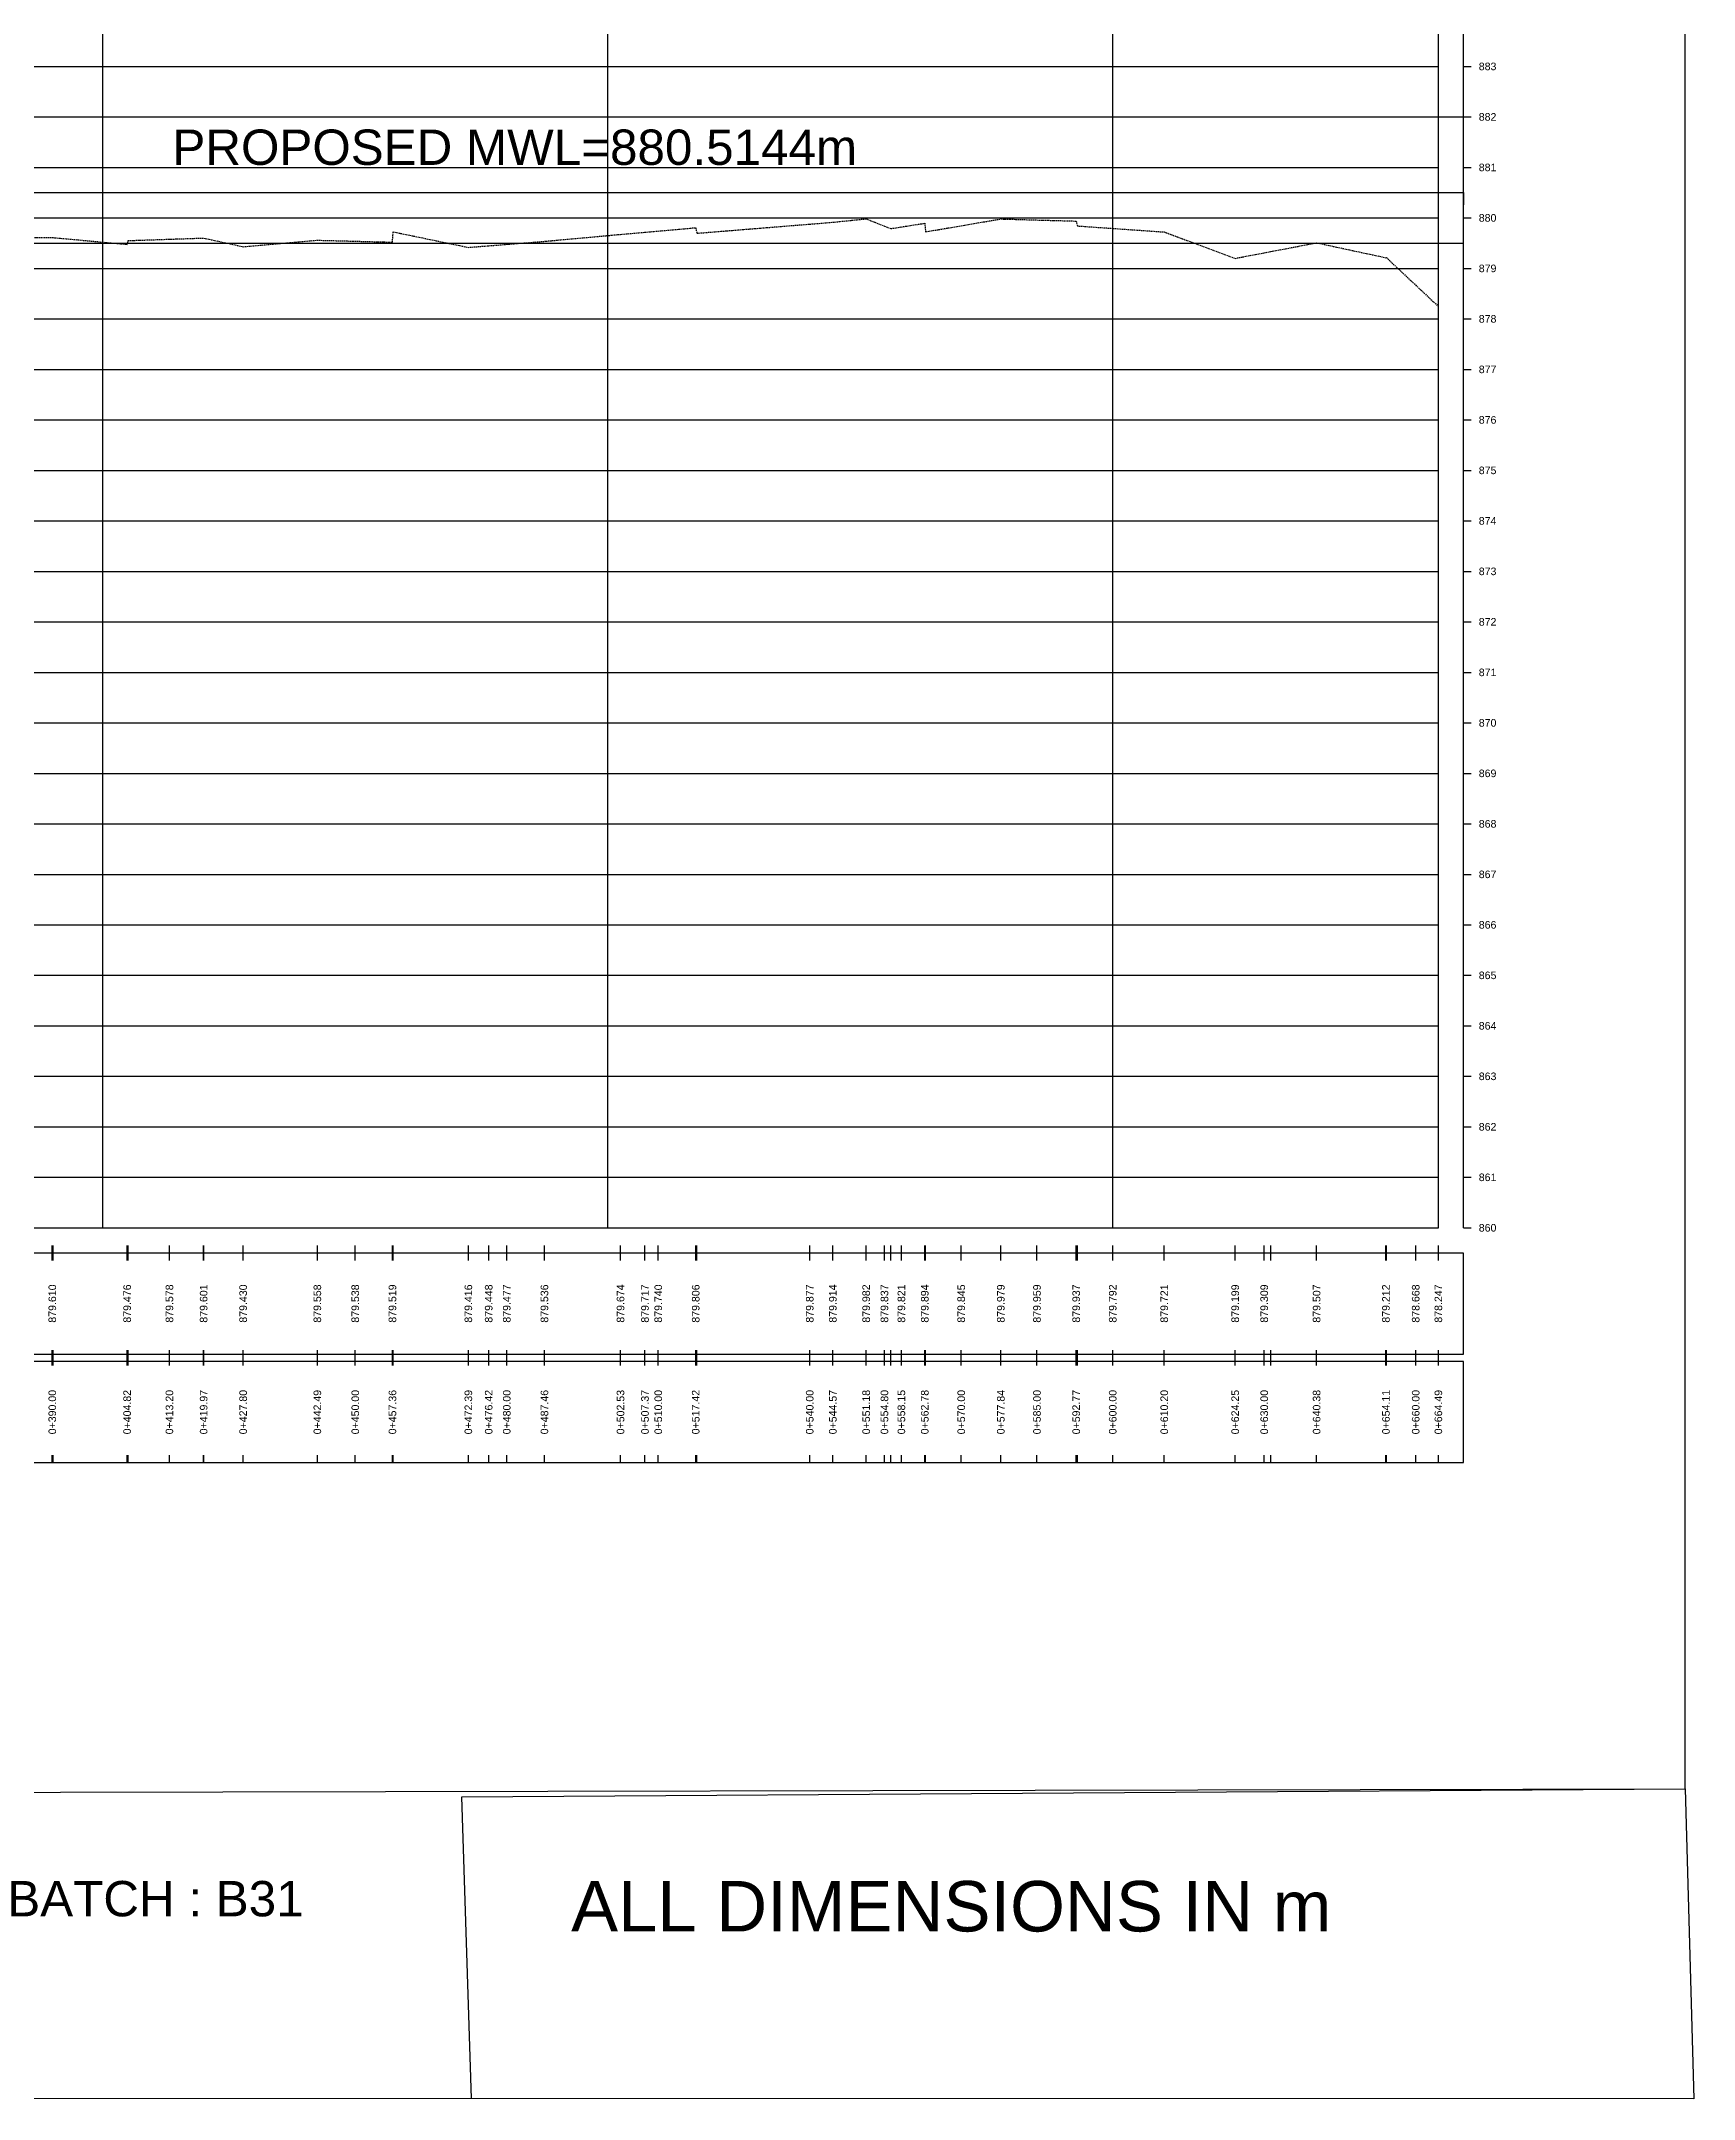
# Model space of a CAD drawing. Header units: millimetres. Extents: x 2640 to 12113, y 6003 to 13668.
# Drawn here: x 8536.9 to 8864.2, y 11377.1 to 11784.6 of the extents above; entities that cross this region are included whole.
import ezdxf
from ezdxf.enums import TextEntityAlignment as Align

# ---------------------------------------------------------------- set-up
doc = ezdxf.new("R2010")
doc.units = ezdxf.units.MM
doc.linetypes.add('HIDDEN', pattern=[0.375, 0.25, -0.125])
for name, color, linetype in [('GL', 3, 'HIDDEN'), ('GRID', 8, 'Continuous'), ('SCALE_LINE', 1, 'Continuous'), ('TitleBox', 7, 'Continuous')]:
    doc.layers.add(name, color=color, linetype=linetype)
doc.styles.get("Standard").update_dxf_attribs({"font": 'arial.ttf'})

msp = doc.modelspace()

# ---------------------------------------------------------------- linework, layer by layer
at = {"color": 1}
msp.add_line((8166.064, 11769.627), (8818.606, 11769.627), dxfattribs=at)
at = {"color": 4}
msp.add_line((8144.117, 11754.627), (8818.625, 11754.627), dxfattribs=at)
for p, q in [((8818.606, 11749.627), (8818.625, 11754.627)), ((8818.606, 11739.627), (8818.606, 11744.627))]:
    msp.add_line(p, q)
at = {"color": 6}
msp.add_line((8144.117, 11744.627), (8818.606, 11744.627), dxfattribs=at)
for points in [[(8090.206, 11436.95), (8862.477, 11438.501), (8862.477, 12183.414), (8090.206, 12181.863)], [(8090.206, 11436.95), (8862.477, 11438.501), (8864.199, 11377.129), (8090.206, 11377.29)], [(8620.206, 11436.95), (8862.477, 11438.501), (8864.199, 11377.129), (8622.142, 11377.179)]]:
    msp.add_lwpolyline(points, close=True)
at = {"layer": 'GL'}
msp.add_lwpolyline([(8524.401, 11745.82), (8539.117, 11745.728), (8539.263, 11745.726), (8539.267, 11745.726), (8539.272, 11745.726), (8539.276, 11745.726), (8539.279, 11745.726), (8553.939, 11744.39), (8554.173, 11745.136), (8554.173, 11745.136), (8554.173, 11745.136), (8554.173, 11745.136), (8562.316, 11745.41), (8569.088, 11745.637), (8569.091, 11745.637), (8569.117, 11745.632), (8576.915, 11743.928), (8591.608, 11745.207), (8591.608, 11745.207), (8591.608, 11745.207), (8591.609, 11745.207), (8599.117, 11745.012), (8606.481, 11744.82), (8606.582, 11746.307), (8606.636, 11746.862), (8606.636, 11746.862), (8606.636, 11746.862), (8621.512, 11743.787), (8621.515, 11743.787), (8621.517, 11743.787), (8621.518, 11743.787), (8621.519, 11743.787), (8625.541, 11744.108), (8629.117, 11744.392), (8636.58, 11744.987), (8636.58, 11744.987), (8651.644, 11746.367), (8651.646, 11746.367), (8651.647, 11746.367), (8656.49, 11746.796), (8659.117, 11747.03), (8666.537, 11747.687), (8666.537, 11747.687), (8666.537, 11747.687), (8666.752, 11746.587), (8689.117, 11748.397), (8693.688, 11748.767), (8700.296, 11749.447), (8700.297, 11749.447), (8703.913, 11748.001), (8705.148, 11747.507), (8705.149, 11747.507), (8705.149, 11747.507), (8705.149, 11747.507), (8705.149, 11747.507), (8707.267, 11747.84), (8711.898, 11748.567), (8711.899, 11748.567), (8712.055, 11746.87), (8719.117, 11748.077), (8726.959, 11749.417), (8726.964, 11749.417), (8734.115, 11749.216), (8741.886, 11748.997), (8741.886, 11748.997), (8741.886, 11748.997), (8742.111, 11748.034), (8749.117, 11747.546), (8759.32, 11746.837), (8759.323, 11746.837), (8759.323, 11746.837), (8759.323, 11746.837), (8773.37, 11741.618), (8779.117, 11742.714), (8780.416, 11742.963), (8789.494, 11744.696), (8789.497, 11744.696), (8789.499, 11744.696), (8803.223, 11741.746), (8803.225, 11741.746), (8803.309, 11741.767), (8803.309, 11741.767), (8803.31, 11741.767), (8803.31, 11741.767), (8803.321, 11741.756), (8809.117, 11736.31), (8813.606, 11732.093)], dxfattribs=at)
at = {"layer": 'GRID'}
for p, q in [((8549.117, 11549.627), (8549.117, 12149.627)), ((8649.117, 11549.627), (8649.117, 12149.627)), ((8749.117, 11549.627), (8749.117, 12149.627)), ((8813.606, 11549.627), (8813.606, 12149.627)), ((8149.117, 11779.627), (8813.606, 11779.627)), ((8149.117, 11769.627), (8813.606, 11769.627)), ((8149.117, 11759.627), (8813.606, 11759.627)), ((8149.117, 11749.627), (8813.606, 11749.627)), ((8149.117, 11739.627), (8813.606, 11739.627)), ((8149.117, 11729.627), (8813.606, 11729.627)), ((8149.117, 11719.627), (8813.606, 11719.627)), ((8149.117, 11709.627), (8813.606, 11709.627)), ((8149.117, 11699.627), (8813.606, 11699.627)), ((8149.117, 11689.627), (8813.606, 11689.627)), ((8149.117, 11679.627), (8813.606, 11679.627)), ((8149.117, 11669.627), (8813.606, 11669.627)), ((8149.117, 11659.627), (8813.606, 11659.627)), ((8149.117, 11649.627), (8813.606, 11649.627)), ((8149.117, 11639.627), (8813.606, 11639.627)), ((8149.117, 11629.627), (8813.606, 11629.627)), ((8149.117, 11619.627), (8813.606, 11619.627)), ((8149.117, 11609.627), (8813.606, 11609.627)), ((8149.117, 11599.627), (8813.606, 11599.627)), ((8149.117, 11589.627), (8813.606, 11589.627)), ((8149.117, 11579.627), (8813.606, 11579.627)), ((8149.117, 11569.627), (8813.606, 11569.627)), ((8149.117, 11559.627), (8813.606, 11559.627)), ((8149.117, 11549.627), (8813.606, 11549.627))]:
    msp.add_line(p, q, dxfattribs=at)
at = {"layer": 'SCALE_LINE'}
for p, q in [((8818.606, 11549.627), (8818.606, 12149.627)), ((8818.606, 11779.627), (8820.106, 11779.627)), ((8818.606, 11769.627), (8820.106, 11769.627)), ((8818.606, 11759.627), (8820.106, 11759.627)), ((8818.606, 11749.627), (8820.106, 11749.627)), ((8818.606, 11739.627), (8820.106, 11739.627)), ((8818.606, 11729.627), (8820.106, 11729.627)), ((8818.606, 11719.627), (8820.106, 11719.627)), ((8818.606, 11709.627), (8820.106, 11709.627)), ((8818.606, 11699.627), (8820.106, 11699.627)), ((8818.606, 11689.627), (8820.106, 11689.627)), ((8818.606, 11679.627), (8820.106, 11679.627)), ((8818.606, 11669.627), (8820.106, 11669.627)), ((8818.606, 11659.627), (8820.106, 11659.627)), ((8818.606, 11649.627), (8820.106, 11649.627)), ((8818.606, 11639.627), (8820.106, 11639.627)), ((8818.606, 11629.627), (8820.106, 11629.627)), ((8818.606, 11619.627), (8820.106, 11619.627)), ((8818.606, 11609.627), (8820.106, 11609.627)), ((8818.606, 11599.627), (8820.106, 11599.627)), ((8818.606, 11589.627), (8820.106, 11589.627)), ((8818.606, 11579.627), (8820.106, 11579.627)), ((8818.606, 11569.627), (8820.106, 11569.627)), ((8818.606, 11559.627), (8820.106, 11559.627)), ((8818.606, 11549.627), (8820.106, 11549.627))]:
    msp.add_line(p, q, dxfattribs=at)
at = {"layer": 'TitleBox'}
for p, q in [((8539.117, 11543.127), (8539.117, 11546.127)), ((8539.263, 11543.127), (8539.263, 11546.127)), ((8539.267, 11543.127), (8539.267, 11546.127)), ((8539.272, 11543.127), (8539.272, 11546.127)), ((8539.276, 11543.127), (8539.276, 11546.127)), ((8539.279, 11543.127), (8539.279, 11546.127)), ((8553.939, 11543.127), (8553.939, 11546.127)), ((8554.173, 11543.127), (8554.173, 11546.127)), ((8554.173, 11543.127), (8554.173, 11546.127)), ((8554.173, 11543.127), (8554.173, 11546.127)), ((8554.173, 11543.127), (8554.173, 11546.127)), ((8562.316, 11543.127), (8562.316, 11546.127)), ((8569.088, 11543.127), (8569.088, 11546.127)), ((8569.091, 11543.127), (8569.091, 11546.127)), ((8569.117, 11543.127), (8569.117, 11546.127)), ((8576.915, 11543.127), (8576.915, 11546.127)), ((8591.608, 11543.127), (8591.608, 11546.127)), ((8591.608, 11543.127), (8591.608, 11546.127)), ((8591.608, 11543.127), (8591.608, 11546.127)), ((8591.609, 11543.127), (8591.609, 11546.127)), ((8599.117, 11543.127), (8599.117, 11546.127)), ((8606.481, 11543.127), (8606.481, 11546.127)), ((8606.582, 11543.127), (8606.582, 11546.127)), ((8606.636, 11543.127), (8606.636, 11546.127)), ((8606.636, 11543.127), (8606.636, 11546.127)), ((8606.636, 11543.127), (8606.636, 11546.127)), ((8621.512, 11543.127), (8621.512, 11546.127)), ((8621.515, 11543.127), (8621.515, 11546.127)), ((8621.517, 11543.127), (8621.517, 11546.127)), ((8621.518, 11543.127), (8621.518, 11546.127)), ((8621.519, 11543.127), (8621.519, 11546.127)), ((8625.541, 11543.127), (8625.541, 11546.127)), ((8629.117, 11543.127), (8629.117, 11546.127)), ((8636.58, 11543.127), (8636.58, 11546.127)), ((8636.58, 11543.127), (8636.58, 11546.127)), ((8651.644, 11543.127), (8651.644, 11546.127)), ((8651.646, 11543.127), (8651.646, 11546.127)), ((8651.647, 11543.127), (8651.647, 11546.127)), ((8656.49, 11543.127), (8656.49, 11546.127)), ((8659.117, 11543.127), (8659.117, 11546.127)), ((8666.537, 11543.127), (8666.537, 11546.127)), ((8666.537, 11543.127), (8666.537, 11546.127)), ((8666.537, 11543.127), (8666.537, 11546.127)), ((8666.752, 11543.127), (8666.752, 11546.127)), ((8689.117, 11543.127), (8689.117, 11546.127)), ((8693.688, 11543.127), (8693.688, 11546.127)), ((8700.296, 11543.127), (8700.296, 11546.127)), ((8700.297, 11543.127), (8700.297, 11546.127)), ((8703.913, 11543.127), (8703.913, 11546.127)), ((8705.148, 11543.127), (8705.148, 11546.127)), ((8705.149, 11543.127), (8705.149, 11546.127)), ((8705.149, 11543.127), (8705.149, 11546.127)), ((8705.149, 11543.127), (8705.149, 11546.127)), ((8705.149, 11543.127), (8705.149, 11546.127)), ((8707.267, 11543.127), (8707.267, 11546.127)), ((8711.898, 11543.127), (8711.898, 11546.127)), ((8711.899, 11543.127), (8711.899, 11546.127)), ((8712.055, 11543.127), (8712.055, 11546.127)), ((8719.117, 11543.127), (8719.117, 11546.127)), ((8726.959, 11543.127), (8726.959, 11546.127)), ((8726.964, 11543.127), (8726.964, 11546.127)), ((8734.115, 11543.127), (8734.115, 11546.127)), ((8741.886, 11543.127), (8741.886, 11546.127)), ((8741.886, 11543.127), (8741.886, 11546.127)), ((8741.886, 11543.127), (8741.886, 11546.127)), ((8742.111, 11543.127), (8742.111, 11546.127)), ((8749.117, 11543.127), (8749.117, 11546.127)), ((8759.32, 11543.127), (8759.32, 11546.127)), ((8759.323, 11543.127), (8759.323, 11546.127)), ((8759.323, 11543.127), (8759.323, 11546.127)), ((8759.323, 11543.127), (8759.323, 11546.127)), ((8773.37, 11543.127), (8773.37, 11546.127)), ((8779.117, 11543.127), (8779.117, 11546.127)), ((8780.416, 11543.127), (8780.416, 11546.127)), ((8789.494, 11543.127), (8789.494, 11546.127)), ((8789.497, 11543.127), (8789.497, 11546.127)), ((8789.499, 11543.127), (8789.499, 11546.127)), ((8803.223, 11543.127), (8803.223, 11546.127)), ((8803.225, 11543.127), (8803.225, 11546.127)), ((8803.309, 11543.127), (8803.309, 11546.127)), ((8803.309, 11543.127), (8803.309, 11546.127)), ((8803.31, 11543.127), (8803.31, 11546.127)), ((8803.31, 11543.127), (8803.31, 11546.127)), ((8803.321, 11543.127), (8803.321, 11546.127)), ((8809.117, 11543.127), (8809.117, 11546.127)), ((8813.606, 11543.127), (8813.606, 11546.127)), ((8539.117, 11522.377), (8539.117, 11525.377)), ((8539.263, 11522.377), (8539.263, 11525.377)), ((8539.267, 11522.377), (8539.267, 11525.377)), ((8539.272, 11522.377), (8539.272, 11525.377)), ((8539.276, 11522.377), (8539.276, 11525.377)), ((8539.279, 11522.377), (8539.279, 11525.377)), ((8553.939, 11522.377), (8553.939, 11525.377)), ((8554.173, 11522.377), (8554.173, 11525.377)), ((8554.173, 11522.377), (8554.173, 11525.377)), ((8554.173, 11522.377), (8554.173, 11525.377)), ((8554.173, 11522.377), (8554.173, 11525.377)), ((8562.316, 11522.377), (8562.316, 11525.377)), ((8569.088, 11522.377), (8569.088, 11525.377)), ((8569.091, 11522.377), (8569.091, 11525.377)), ((8569.117, 11522.377), (8569.117, 11525.377)), ((8576.915, 11522.377), (8576.915, 11525.377)), ((8591.608, 11522.377), (8591.608, 11525.377)), ((8591.608, 11522.377), (8591.608, 11525.377)), ((8591.608, 11522.377), (8591.608, 11525.377)), ((8591.609, 11522.377), (8591.609, 11525.377)), ((8599.117, 11522.377), (8599.117, 11525.377)), ((8606.481, 11522.377), (8606.481, 11525.377)), ((8606.582, 11522.377), (8606.582, 11525.377)), ((8606.636, 11522.377), (8606.636, 11525.377)), ((8606.636, 11522.377), (8606.636, 11525.377)), ((8606.636, 11522.377), (8606.636, 11525.377)), ((8621.512, 11522.377), (8621.512, 11525.377)), ((8621.515, 11522.377), (8621.515, 11525.377)), ((8621.517, 11522.377), (8621.517, 11525.377)), ((8621.518, 11522.377), (8621.518, 11525.377)), ((8621.519, 11522.377), (8621.519, 11525.377)), ((8625.541, 11522.377), (8625.541, 11525.377)), ((8629.117, 11522.377), (8629.117, 11525.377)), ((8636.58, 11522.377), (8636.58, 11525.377)), ((8636.58, 11522.377), (8636.58, 11525.377)), ((8651.644, 11522.377), (8651.644, 11525.377)), ((8651.646, 11522.377), (8651.646, 11525.377)), ((8651.647, 11522.377), (8651.647, 11525.377)), ((8656.49, 11522.377), (8656.49, 11525.377)), ((8659.117, 11522.377), (8659.117, 11525.377)), ((8666.537, 11522.377), (8666.537, 11525.377)), ((8666.537, 11522.377), (8666.537, 11525.377)), ((8666.537, 11522.377), (8666.537, 11525.377)), ((8666.752, 11522.377), (8666.752, 11525.377)), ((8689.117, 11522.377), (8689.117, 11525.377)), ((8693.688, 11522.377), (8693.688, 11525.377)), ((8700.296, 11522.377), (8700.296, 11525.377)), ((8700.297, 11522.377), (8700.297, 11525.377)), ((8703.913, 11522.377), (8703.913, 11525.377)), ((8705.148, 11522.377), (8705.148, 11525.377)), ((8705.149, 11522.377), (8705.149, 11525.377)), ((8705.149, 11522.377), (8705.149, 11525.377)), ((8705.149, 11522.377), (8705.149, 11525.377)), ((8705.149, 11522.377), (8705.149, 11525.377)), ((8707.267, 11522.377), (8707.267, 11525.377)), ((8711.898, 11522.377), (8711.898, 11525.377)), ((8711.899, 11522.377), (8711.899, 11525.377)), ((8712.055, 11522.377), (8712.055, 11525.377)), ((8719.117, 11522.377), (8719.117, 11525.377)), ((8726.959, 11522.377), (8726.959, 11525.377)), ((8726.964, 11522.377), (8726.964, 11525.377)), ((8734.115, 11522.377), (8734.115, 11525.377)), ((8741.886, 11522.377), (8741.886, 11525.377)), ((8741.886, 11522.377), (8741.886, 11525.377)), ((8741.886, 11522.377), (8741.886, 11525.377)), ((8742.111, 11522.377), (8742.111, 11525.377)), ((8749.117, 11522.377), (8749.117, 11525.377)), ((8759.32, 11522.377), (8759.32, 11525.377)), ((8759.323, 11522.377), (8759.323, 11525.377)), ((8759.323, 11522.377), (8759.323, 11525.377)), ((8759.323, 11522.377), (8759.323, 11525.377)), ((8773.37, 11522.377), (8773.37, 11525.377)), ((8779.117, 11522.377), (8779.117, 11525.377)), ((8780.416, 11522.377), (8780.416, 11525.377)), ((8789.494, 11522.377), (8789.494, 11525.377)), ((8789.497, 11522.377), (8789.497, 11525.377)), ((8789.499, 11522.377), (8789.499, 11525.377)), ((8803.223, 11522.377), (8803.223, 11525.377)), ((8803.225, 11522.377), (8803.225, 11525.377)), ((8803.309, 11522.377), (8803.309, 11525.377)), ((8803.309, 11522.377), (8803.309, 11525.377)), ((8803.31, 11522.377), (8803.31, 11525.377)), ((8803.31, 11522.377), (8803.31, 11525.377)), ((8803.321, 11522.377), (8803.321, 11525.377)), ((8809.117, 11522.377), (8809.117, 11525.377)), ((8813.606, 11522.377), (8813.606, 11525.377)), ((8539.117, 11503.127), (8539.117, 11504.627)), ((8539.263, 11503.127), (8539.263, 11504.627)), ((8539.267, 11503.127), (8539.267, 11504.627)), ((8539.272, 11503.127), (8539.272, 11504.627)), ((8539.276, 11503.127), (8539.276, 11504.627)), ((8539.279, 11503.127), (8539.279, 11504.627)), ((8553.939, 11503.127), (8553.939, 11504.627)), ((8554.173, 11503.127), (8554.173, 11504.627)), ((8554.173, 11503.127), (8554.173, 11504.627)), ((8554.173, 11503.127), (8554.173, 11504.627)), ((8554.173, 11503.127), (8554.173, 11504.627)), ((8562.316, 11503.127), (8562.316, 11504.627)), ((8569.088, 11503.127), (8569.088, 11504.627)), ((8569.091, 11503.127), (8569.091, 11504.627)), ((8569.117, 11503.127), (8569.117, 11504.627)), ((8576.915, 11503.127), (8576.915, 11504.627)), ((8591.608, 11503.127), (8591.608, 11504.627)), ((8591.608, 11503.127), (8591.608, 11504.627)), ((8591.608, 11503.127), (8591.608, 11504.627)), ((8591.609, 11503.127), (8591.609, 11504.627)), ((8599.117, 11503.127), (8599.117, 11504.627)), ((8606.481, 11503.127), (8606.481, 11504.627)), ((8606.582, 11503.127), (8606.582, 11504.627)), ((8606.636, 11503.127), (8606.636, 11504.627)), ((8606.636, 11503.127), (8606.636, 11504.627)), ((8606.636, 11503.127), (8606.636, 11504.627)), ((8621.512, 11503.127), (8621.512, 11504.627)), ((8621.515, 11503.127), (8621.515, 11504.627)), ((8621.517, 11503.127), (8621.517, 11504.627)), ((8621.518, 11503.127), (8621.518, 11504.627)), ((8621.519, 11503.127), (8621.519, 11504.627)), ((8625.541, 11503.127), (8625.541, 11504.627)), ((8629.117, 11503.127), (8629.117, 11504.627)), ((8636.58, 11503.127), (8636.58, 11504.627)), ((8636.58, 11503.127), (8636.58, 11504.627)), ((8651.644, 11503.127), (8651.644, 11504.627)), ((8651.646, 11503.127), (8651.646, 11504.627)), ((8651.647, 11503.127), (8651.647, 11504.627)), ((8656.49, 11503.127), (8656.49, 11504.627)), ((8659.117, 11503.127), (8659.117, 11504.627)), ((8666.537, 11503.127), (8666.537, 11504.627)), ((8666.537, 11503.127), (8666.537, 11504.627)), ((8666.537, 11503.127), (8666.537, 11504.627)), ((8666.752, 11503.127), (8666.752, 11504.627)), ((8689.117, 11503.127), (8689.117, 11504.627)), ((8693.688, 11503.127), (8693.688, 11504.627)), ((8700.296, 11503.127), (8700.296, 11504.627)), ((8700.297, 11503.127), (8700.297, 11504.627)), ((8703.913, 11503.127), (8703.913, 11504.627)), ((8705.148, 11503.127), (8705.148, 11504.627)), ((8705.149, 11503.127), (8705.149, 11504.627)), ((8705.149, 11503.127), (8705.149, 11504.627)), ((8705.149, 11503.127), (8705.149, 11504.627)), ((8705.149, 11503.127), (8705.149, 11504.627)), ((8707.267, 11503.127), (8707.267, 11504.627)), ((8711.898, 11503.127), (8711.898, 11504.627)), ((8711.899, 11503.127), (8711.899, 11504.627)), ((8712.055, 11503.127), (8712.055, 11504.627)), ((8719.117, 11503.127), (8719.117, 11504.627)), ((8726.959, 11503.127), (8726.959, 11504.627)), ((8726.964, 11503.127), (8726.964, 11504.627)), ((8734.115, 11503.127), (8734.115, 11504.627)), ((8741.886, 11503.127), (8741.886, 11504.627)), ((8741.886, 11503.127), (8741.886, 11504.627)), ((8741.886, 11503.127), (8741.886, 11504.627)), ((8742.111, 11503.127), (8742.111, 11504.627)), ((8749.117, 11503.127), (8749.117, 11504.627)), ((8759.32, 11503.127), (8759.32, 11504.627)), ((8759.323, 11503.127), (8759.323, 11504.627)), ((8759.323, 11503.127), (8759.323, 11504.627)), ((8759.323, 11503.127), (8759.323, 11504.627)), ((8773.37, 11503.127), (8773.37, 11504.627)), ((8779.117, 11503.127), (8779.117, 11504.627)), ((8780.416, 11503.127), (8780.416, 11504.627)), ((8789.494, 11503.127), (8789.494, 11504.627)), ((8789.497, 11503.127), (8789.497, 11504.627)), ((8789.499, 11503.127), (8789.499, 11504.627)), ((8803.223, 11503.127), (8803.223, 11504.627)), ((8803.225, 11503.127), (8803.225, 11504.627)), ((8803.309, 11503.127), (8803.309, 11504.627)), ((8803.309, 11503.127), (8803.309, 11504.627)), ((8803.31, 11503.127), (8803.31, 11504.627)), ((8803.31, 11503.127), (8803.31, 11504.627)), ((8803.321, 11503.127), (8803.321, 11504.627)), ((8809.117, 11503.127), (8809.117, 11504.627)), ((8813.606, 11503.127), (8813.606, 11504.627))]:
    msp.add_line(p, q, dxfattribs=at)
for points in [[(8144.117, 11544.627), (8144.117, 11524.627), (8818.606, 11524.627), (8818.606, 11544.627)], [(8144.117, 11523.127), (8144.117, 11503.127), (8818.606, 11503.127), (8818.606, 11523.127)]]:
    msp.add_lwpolyline(points, close=True, dxfattribs=at)

# ---------------------------------------------------------------- texts
for s, p in [('883', (8821.606, 11779.627)), ('882', (8821.606, 11769.627)), ('881', (8821.606, 11759.627)), ('880', (8821.606, 11749.627)), ('879', (8821.606, 11739.627)), ('878', (8821.606, 11729.627)), ('877', (8821.606, 11719.627)), ('876', (8821.606, 11709.627)), ('875', (8821.606, 11699.627)), ('874', (8821.606, 11689.627)), ('873', (8821.606, 11679.627)), ('872', (8821.606, 11669.627)), ('871', (8821.606, 11659.627)), ('870', (8821.606, 11649.627)), ('869', (8821.606, 11639.627)), ('868', (8821.606, 11629.627)), ('867', (8821.606, 11619.627)), ('866', (8821.606, 11609.627)), ('865', (8821.606, 11599.627)), ('864', (8821.606, 11589.627)), ('863', (8821.606, 11579.627)), ('862', (8821.606, 11569.627)), ('861', (8821.606, 11559.627)), ('860', (8821.606, 11549.627))]:
    msp.add_text(s, height=1.5).set_placement(p, align=Align.MIDDLE_LEFT)
at = {"color": 4, "insert": (8698.495, 11767.123), "char_height": 7, "attachment_point": 3}
msp.add_mtext_dynamic_manual_height_columns('PROPOSED MWL=880.5144m', width=139.90082, gutter_width=20, heights=[0], dxfattribs=at)
at = {"attachment_point": 1}
for s, insert, char_height in [('BATCH : B31', (8530.206, 11420.272), 7), ('ALL DIMENSIONS IN m', (8641.857, 11420.272), 10)]:
    msp.add_mtext_dynamic_manual_height_columns(s, width=240, gutter_width=500, heights=[0], dxfattribs=dict(at, insert=insert, char_height=char_height))
at = {"layer": 'TitleBox'}
for s, p in [('879.610', (8539.117, 11534.627)), ('879.476', (8553.939, 11534.627)), ('879.578', (8562.316, 11534.627)), ('879.601', (8569.088, 11534.627)), ('879.430', (8576.915, 11534.627)), ('879.558', (8591.608, 11534.627)), ('879.538', (8599.117, 11534.627)), ('879.519', (8606.481, 11534.627)), ('879.416', (8621.512, 11534.627)), ('879.448', (8625.541, 11534.627)), ('879.477', (8629.117, 11534.627)), ('879.536', (8636.58, 11534.627)), ('879.674', (8651.644, 11534.627)), ('879.717', (8656.49, 11534.627)), ('879.740', (8659.117, 11534.627)), ('879.806', (8666.537, 11534.627)), ('879.877', (8689.117, 11534.627)), ('879.914', (8693.688, 11534.627)), ('879.982', (8700.296, 11534.627)), ('879.837', (8703.913, 11534.627)), ('879.821', (8707.267, 11534.627)), ('879.894', (8711.898, 11534.627)), ('879.845', (8719.117, 11534.627)), ('879.979', (8726.959, 11534.627)), ('879.959', (8734.115, 11534.627)), ('879.937', (8741.886, 11534.627)), ('879.792', (8749.117, 11534.627)), ('879.721', (8759.32, 11534.627)), ('879.199', (8773.37, 11534.627)), ('879.309', (8779.117, 11534.627)), ('879.507', (8789.494, 11534.627)), ('879.212', (8803.223, 11534.627)), ('878.668', (8809.117, 11534.627)), ('878.247', (8813.606, 11534.627)), ('0+390.00', (8539.117, 11513.127)), ('0+404.82', (8553.939, 11513.127)), ('0+413.20', (8562.316, 11513.127)), ('0+419.97', (8569.088, 11513.127)), ('0+427.80', (8576.915, 11513.127)), ('0+442.49', (8591.608, 11513.127)), ('0+450.00', (8599.117, 11513.127)), ('0+457.36', (8606.481, 11513.127)), ('0+472.39', (8621.512, 11513.127)), ('0+476.42', (8625.541, 11513.127)), ('0+480.00', (8629.117, 11513.127)), ('0+487.46', (8636.58, 11513.127)), ('0+502.53', (8651.644, 11513.127)), ('0+507.37', (8656.49, 11513.127)), ('0+510.00', (8659.117, 11513.127)), ('0+517.42', (8666.537, 11513.127)), ('0+540.00', (8689.117, 11513.127)), ('0+544.57', (8693.688, 11513.127)), ('0+551.18', (8700.296, 11513.127)), ('0+554.80', (8703.913, 11513.127)), ('0+558.15', (8707.267, 11513.127)), ('0+562.78', (8711.898, 11513.127)), ('0+570.00', (8719.117, 11513.127)), ('0+577.84', (8726.959, 11513.127)), ('0+585.00', (8734.115, 11513.127)), ('0+592.77', (8741.886, 11513.127)), ('0+600.00', (8749.117, 11513.127)), ('0+610.20', (8759.32, 11513.127)), ('0+624.25', (8773.37, 11513.127)), ('0+630.00', (8779.117, 11513.127)), ('0+640.38', (8789.494, 11513.127)), ('0+654.11', (8803.223, 11513.127)), ('0+660.00', (8809.117, 11513.127)), ('0+664.49', (8813.606, 11513.127))]:
    msp.add_text(s, height=1.5, rotation=90, dxfattribs=at).set_placement(p, align=Align.MIDDLE_CENTER)

doc.saveas('drawing.dxf')
